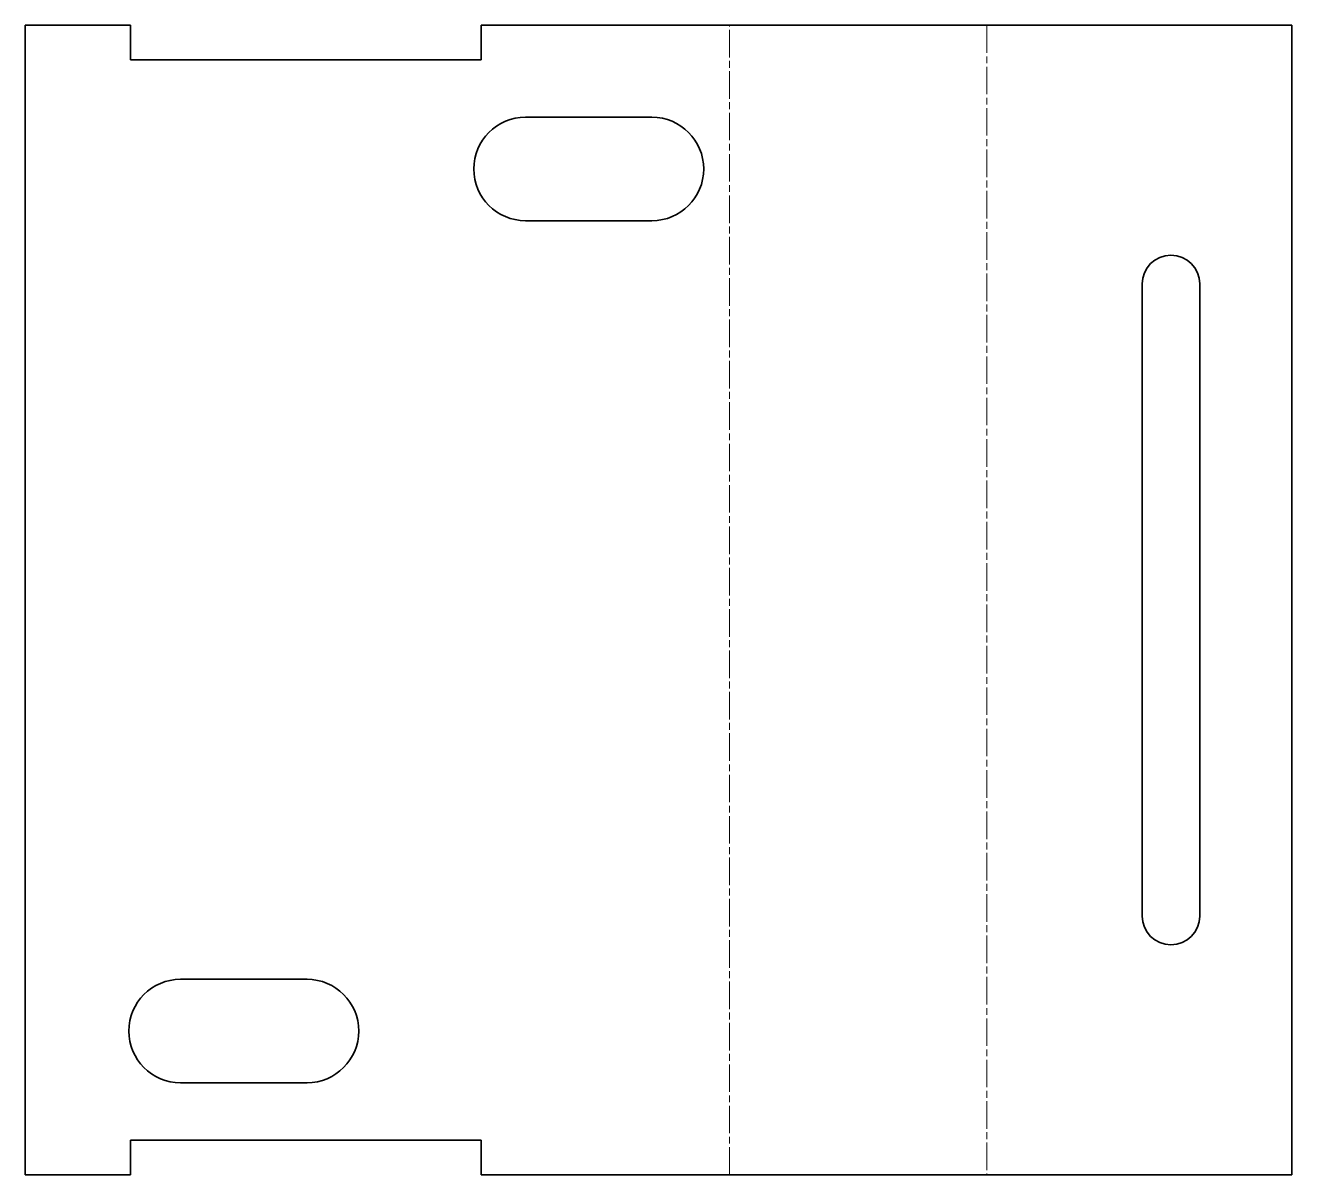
# Model space of a CAD drawing. Header units: inches. Extents: x 0 to 110, y 0 to 100.
import ezdxf

# ---------------------------------------------------------------- set-up
doc = ezdxf.new("R2010")
doc.units = ezdxf.units.IN
doc.header["$MEASUREMENT"] = 0
doc.linetypes.add('Chain', pattern=[13.68, 9.12, -1.14, 2.28, -1.14])
doc.layers.add('SIMUMAK Bend Centerline (ISO)', color=7, linetype='Chain', lineweight=9)
doc.layers.add('SIMUMAK Visible (ISO)', color=7, linetype='Continuous', lineweight=35)

# ---------------------------------------------------------------- blocks, each defined once
blk = doc.blocks.new('PTM-03-FITVL01_Sheet_6_PTM-03-FITVL01 (desplegada)')
at = {"layer": 'SIMUMAK Bend Centerline (ISO)', "ltscale": 0.263158}
for p, q in [((6.18, -50), (6.18, 50)), ((28.54, 50), (28.54, -50))]:
    blk.add_line(p, q, dxfattribs=at)
at = {"layer": 'SIMUMAK Visible (ISO)'}
for p, q in [((-55.07, 50), (-45.92, 50)), ((-55.07, -50), (-55.07, 50)), ((-45.92, 47), (-45.92, 50)), ((-15.42, 50), (-15.42, 47)), ((-15.42, 50), (55.07, 50)), ((55.07, -50), (55.07, 50)), ((-15.42, 47), (-45.92, 47)), ((-11.57, 42), (-0.57, 42)), ((-0.57, 33), (-11.57, 33)), ((42.07, -27.5), (42.07, 27.5)), ((47.07, 27.5), (47.07, -27.5)), ((-41.57, -33), (-30.57, -33)), ((-30.57, -42), (-41.57, -42)), ((-45.92, -47), (-15.42, -47)), ((-45.92, -50), (-45.92, -47)), ((-15.42, -47), (-15.42, -50)), ((-45.92, -50), (-55.07, -50)), ((55.07, -50), (-15.42, -50))]:
    blk.add_line(p, q, dxfattribs=at)
for centre, start, end in [((-11.57, 37.5), 90, 270), ((-0.57, 37.5), 270, 90), ((-41.57, -37.5), 90, 270), ((-30.57, -37.5), 270, 90)]:
    blk.add_arc(centre, 4.5, start, end, dxfattribs=at)
at = {"layer": 'SIMUMAK Visible (ISO)', "extrusion": (0, 0, -1)}
for centre, start, end in [((-44.57, 27.5), 0, 180), ((-44.57, -27.5), 180, 360)]:
    blk.add_arc(centre, 2.5, start, end, dxfattribs=at)

msp = doc.modelspace()

# ---------------------------------------------------------------- block references
msp.add_blockref('PTM-03-FITVL01_Sheet_6_PTM-03-FITVL01 (desplegada)', (55.07, 50))

doc.saveas('drawing.dxf')
